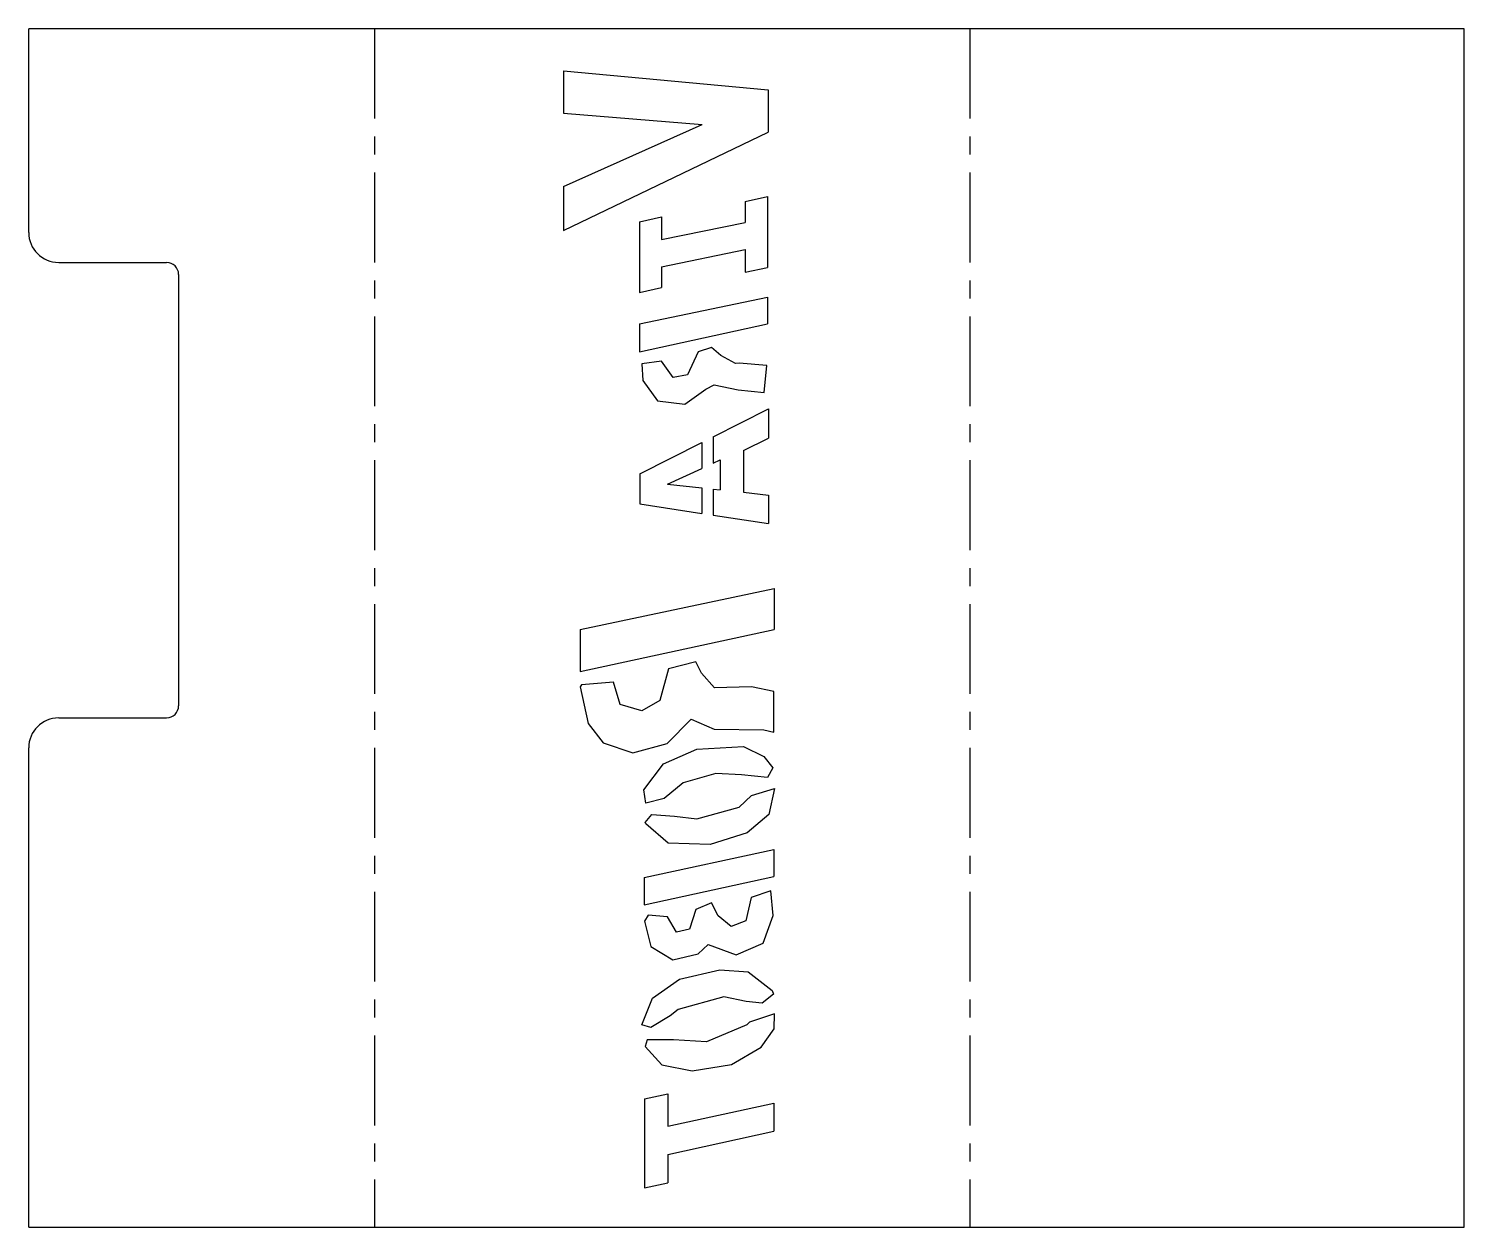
# Model space of a CAD drawing. Extents: x -239 to 0, y 0 to 200.
import ezdxf

# ---------------------------------------------------------------- set-up
doc = ezdxf.new("R2010")
doc.units = 0
doc.header["$MEASUREMENT"] = 0
doc.linetypes.add('AXES', pattern=[24, 15, -3, 3, -3])
doc.layers.get('0').update_dxf_attribs({"linetype": 'CONTINUOUS'})

msp = doc.modelspace()

# ---------------------------------------------------------------- linework, layer by layer
at = {"color": 7}
for p, q in [((0, 200), (-239.452725, 200)), ((-239.452725, 166), (-239.452725, 200)), ((0, 0), (0, 200)), ((-150.259579, 192.962164), (-116.126781, 189.814468)), ((-150.259579, 185.929052), (-127.143699, 184.0109)), ((-150.259579, 173.682539), (-127.143699, 184.010901)), ((-150.259579, 166.305157), (-116.126781, 182.732178)), ((-214.452725, 159), (-214.452725, 87)), ((-137.573996, 150.730462), (-116.241017, 155.21838)), ((-137.573996, 146.107377), (-116.241017, 150.730462)), ((-147.469216, 99.763719), (-115.116952, 106.56986)), ((-147.469216, 92.752696), (-115.116963, 99.763771)), ((-239.452725, 0), (-239.452725, 80)), ((-136.768923, 58.373978), (-115.169673, 63.035677)), ((-136.768923, 53.807911), (-115.169673, 58.535397)), ((-239.452725, 0), (0, 0))]:
    msp.add_line(p, q, dxfattribs=at)
at = {"color": 1, "linetype": 'AXES'}
for p, q in [((-181.782556, 200), (-181.782556, 0)), ((-82.466913, 200), (-82.466913, 0))]:
    msp.add_line(p, q, dxfattribs=at)
at = {"color": 7, "ltscale": 0.175828}
msp.add_line((-150.259579, 192.962164), (-150.259579, 185.929052), dxfattribs=at)
at = {"color": 7, "ltscale": 0.177057}
msp.add_line((-116.126782, 189.814468), (-116.126782, 182.732177), dxfattribs=at)
at = {"color": 7, "ltscale": 0.184435}
msp.add_line((-150.259579, 173.682539), (-150.259579, 166.305157), dxfattribs=at)
at = {"color": 7, "ltscale": 0.094695}
for p, q in [((-119.929718, 171.141273), (-116.241017, 172.002008)), ((-137.573996, 155.956134), (-133.885295, 156.816835))]:
    msp.add_line(p, q, dxfattribs=at)
at = {"color": 7, "ltscale": 0.086838}
for p, q in [((-119.929717, 171.141273), (-119.929717, 167.66777)), ((-133.885296, 160.290338), (-133.885296, 156.816835))]:
    msp.add_line(p, q, dxfattribs=at)
at = {"color": 7, "ltscale": 0.295865}
msp.add_line((-116.241018, 172.002008), (-116.241018, 160.16739), dxfattribs=at)
at = {"color": 7, "ltscale": 0.094523}
for p, q in [((-137.573996, 167.790701), (-133.885295, 168.620669)), ((-119.929717, 163.149119), (-119.929717, 159.368188))]:
    msp.add_line(p, q, dxfattribs=at)
at = {"color": 7, "ltscale": 0.295864}
msp.add_line((-137.573995, 167.790701), (-137.573995, 155.956133), dxfattribs=at)
at = {"color": 7, "ltscale": 0.356134}
for p, q in [((-133.885297, 164.809022), (-119.929717, 167.66777)), ((-133.885297, 160.290338), (-119.929717, 163.149119))]:
    msp.add_line(p, q, dxfattribs=at)
at = {"color": 7, "ltscale": 0.095291}
msp.add_line((-133.885296, 168.620669), (-133.885296, 164.809022), dxfattribs=at)
at = {"color": 7, "ltscale": 0.45}
for p, q in [((-234.452725, 161), (-216.452725, 161)), ((-234.452725, 85), (-216.452725, 85))]:
    msp.add_line(p, q, dxfattribs=at)
at = {"color": 7, "ltscale": 0.094357}
msp.add_line((-119.929718, 159.368188), (-116.241017, 160.16739), dxfattribs=at)
at = {"color": 7, "ltscale": 0.112198}
msp.add_line((-116.241018, 155.218381), (-116.241018, 150.730462), dxfattribs=at)
at = {"color": 7, "ltscale": 0.115577}
msp.add_line((-137.573995, 150.730462), (-137.573995, 146.107377), dxfattribs=at)
at = {"color": 7, "ltscale": 0.104919}
msp.add_line((-127.80689, 146.067108), (-129.54663, 142.247931), dxfattribs=at)
at = {"color": 7, "ltscale": 0.059576}
msp.add_line((-125.548046, 146.826412), (-127.80689, 146.067108), dxfattribs=at)
at = {"color": 7, "ltscale": 0.051263}
msp.add_line((-124.027686, 145.450476), (-125.548046, 146.826412), dxfattribs=at)
at = {"color": 7, "ltscale": 0.081955}
msp.add_line((-133.924229, 144.531991), (-137.172385, 144.089274), dxfattribs=at)
at = {"color": 7, "ltscale": 0.069829}
msp.add_line((-137.172385, 144.089274), (-137.024395, 141.300038), dxfattribs=at)
at = {"color": 7, "ltscale": 0.084899}
msp.add_line((-131.933559, 141.780647), (-133.924229, 144.531991), dxfattribs=at)
at = {"color": 7, "ltscale": 0.069003}
msp.add_line((-121.587234, 144.16115), (-124.027686, 145.450476), dxfattribs=at)
at = {"color": 7, "ltscale": 0.015619}
msp.add_line((-120.964049, 144.2055), (-121.587234, 144.16115), dxfattribs=at)
at = {"color": 7, "ltscale": 0.115678}
msp.add_line((-116.354004, 143.808383), (-120.964049, 144.2055), dxfattribs=at)
at = {"color": 7, "ltscale": 0.112781}
msp.add_line((-116.776263, 139.31694), (-116.354004, 143.808383), dxfattribs=at)
at = {"color": 7, "ltscale": 0.105116}
msp.add_line((-137.024395, 141.300038), (-134.553475, 137.898027), dxfattribs=at)
at = {"color": 7, "ltscale": 0.060806}
msp.add_line((-129.54663, 142.247931), (-131.933559, 141.780647), dxfattribs=at)
at = {"color": 7, "ltscale": 0.107704}
msp.add_line((-130.011138, 137.354935), (-126.505208, 139.858681), dxfattribs=at)
at = {"color": 7, "ltscale": 0.038726}
msp.add_line((-126.505208, 139.858681), (-125.143799, 140.597653), dxfattribs=at)
at = {"color": 7, "ltscale": 0.103222}
msp.add_line((-125.143799, 140.597653), (-121.100594, 139.760979), dxfattribs=at)
at = {"color": 7, "ltscale": 0.108677}
msp.add_line((-121.100594, 139.760979), (-116.776263, 139.31694), dxfattribs=at)
at = {"color": 7, "ltscale": 0.114367}
msp.add_line((-134.553475, 137.898027), (-130.011138, 137.354935), dxfattribs=at)
at = {"color": 7, "ltscale": 0.257874}
msp.add_line((-125.265396, 131.925105), (-116.068605, 136.59606), dxfattribs=at)
at = {"color": 7, "ltscale": 0.122956}
msp.add_line((-116.068606, 136.59606), (-116.068606, 131.677817), dxfattribs=at)
at = {"color": 7, "ltscale": 0.110099}
msp.add_line((-125.265395, 131.925105), (-125.265395, 127.521152), dxfattribs=at)
at = {"color": 7, "ltscale": 0.28946}
msp.add_line((-137.493815, 125.714391), (-127.170555, 130.957486), dxfattribs=at)
at = {"color": 7, "ltscale": 0.107968}
msp.add_line((-127.170556, 130.957486), (-127.170556, 126.638757), dxfattribs=at)
at = {"color": 7, "ltscale": 0.116508}
msp.add_line((-120.24913, 129.61827), (-116.068605, 131.677817), dxfattribs=at)
at = {"color": 7, "ltscale": 0.174445}
msp.add_line((-120.24913, 129.61827), (-120.24913, 122.64049), dxfattribs=at)
at = {"color": 7, "ltscale": 0.031494}
msp.add_line((-125.265396, 127.521152), (-124.122292, 128.050591), dxfattribs=at)
at = {"color": 7, "ltscale": 0.124494}
msp.add_line((-124.122292, 128.050591), (-124.122292, 123.070823), dxfattribs=at)
at = {"color": 7, "ltscale": 0.125261}
msp.add_line((-137.493815, 125.714392), (-137.493815, 120.703933), dxfattribs=at)
at = {"color": 7, "ltscale": 0.157384}
msp.add_line((-132.88295, 123.993006), (-127.170555, 126.638757), dxfattribs=at)
at = {"color": 7, "ltscale": 0.143599}
msp.add_line((-132.88295, 123.993007), (-127.170555, 123.391696), dxfattribs=at)
at = {"color": 7, "ltscale": 0.106813}
msp.add_line((-127.170556, 123.391696), (-127.170556, 119.119158), dxfattribs=at)
at = {"color": 7, "ltscale": 0.028735}
msp.add_line((-125.265396, 123.191144), (-124.122292, 123.070823), dxfattribs=at)
at = {"color": 7, "ltscale": 0.109111}
msp.add_line((-125.265395, 123.191144), (-125.265395, 118.826694), dxfattribs=at)
at = {"color": 7, "ltscale": 0.105147}
msp.add_line((-120.24913, 122.64049), (-116.068605, 122.179423), dxfattribs=at)
at = {"color": 7, "ltscale": 0.119114}
msp.add_line((-116.068606, 122.179423), (-116.068606, 117.414852), dxfattribs=at)
at = {"color": 7, "ltscale": 0.261105}
msp.add_line((-137.493816, 120.703933), (-127.170555, 119.119158), dxfattribs=at)
at = {"color": 7, "ltscale": 0.232613}
msp.add_line((-125.265396, 118.826694), (-116.068605, 117.414852), dxfattribs=at)
at = {"color": 7, "ltscale": 0.170153}
msp.add_line((-115.116953, 106.56986), (-115.116953, 99.763757), dxfattribs=at)
at = {"color": 7, "ltscale": 0.175276}
msp.add_line((-147.469215, 99.763719), (-147.469215, 92.752696), dxfattribs=at)
at = {"color": 7, "ltscale": 0.116781}
msp.add_line((-128.20283, 94.360012), (-132.724724, 93.188331), dxfattribs=at)
at = {"color": 7, "ltscale": 0.052786}
msp.add_line((-127.231344, 92.485359), (-128.20283, 94.360012), dxfattribs=at)
at = {"color": 7, "ltscale": 0.136832}
msp.add_line((-132.724724, 93.188331), (-134.156032, 87.905518), dxfattribs=at)
at = {"color": 7, "ltscale": 0.082753}
msp.add_line((-125.053054, 89.993004), (-127.231344, 92.485359), dxfattribs=at)
at = {"color": 7, "ltscale": 0.011081}
msp.add_line((-147.243147, 90.543307), (-147.467027, 90.160773), dxfattribs=at)
at = {"color": 7, "ltscale": 0.156304}
msp.add_line((-147.467027, 90.160773), (-146.135237, 84.052101), dxfattribs=at)
at = {"color": 7, "ltscale": 0.133883}
msp.add_line((-141.905787, 90.981726), (-147.243147, 90.543307), dxfattribs=at)
at = {"color": 7, "ltscale": 0.097329}
msp.add_line((-140.803284, 87.247955), (-141.905787, 90.981726), dxfattribs=at)
at = {"color": 7, "ltscale": 0.153495}
msp.add_line((-118.915402, 90.155305), (-125.053054, 89.993004), dxfattribs=at)
at = {"color": 7, "ltscale": 0.095245}
msp.add_line((-115.182455, 89.394021), (-118.915402, 90.155305), dxfattribs=at)
at = {"color": 7, "ltscale": 0.169876}
msp.add_line((-115.173232, 82.598988), (-115.182455, 89.394021), dxfattribs=at)
at = {"color": 7, "ltscale": 0.094323}
msp.add_line((-137.192885, 86.15257), (-140.803284, 87.247955), dxfattribs=at)
at = {"color": 7, "ltscale": 0.087662}
msp.add_line((-134.156032, 87.905518), (-137.192885, 86.15257), dxfattribs=at)
at = {"color": 7, "ltscale": 0.101689}
msp.add_line((-146.135237, 84.052101), (-143.644487, 80.836339), dxfattribs=at)
at = {"color": 7, "ltscale": 0.142911}
msp.add_line((-132.985114, 80.700955), (-128.972668, 84.772535), dxfattribs=at)
at = {"color": 7, "ltscale": 0.104623}
msp.add_line((-128.972668, 84.772535), (-125.137878, 83.096834), dxfattribs=at)
at = {"color": 7, "ltscale": 0.207279}
msp.add_line((-125.137878, 83.096834), (-116.847183, 83.010491), dxfattribs=at)
at = {"color": 7, "ltscale": 0.043095}
msp.add_line((-116.847183, 83.010491), (-115.173232, 82.598988), dxfattribs=at)
at = {"color": 7, "ltscale": 0.130784}
msp.add_line((-143.644487, 80.836339), (-138.681853, 79.181252), dxfattribs=at)
at = {"color": 7, "ltscale": 0.147399}
msp.add_line((-138.681853, 79.181252), (-132.985114, 80.700955), dxfattribs=at)
at = {"color": 7, "ltscale": 0.151224}
msp.add_line((-133.544295, 77.341903), (-128.009701, 79.782871), dxfattribs=at)
at = {"color": 7, "ltscale": 0.194695}
msp.add_line((-128.009701, 79.782871), (-120.234791, 80.230896), dxfattribs=at)
at = {"color": 7, "ltscale": 0.09482}
msp.add_line((-120.234791, 80.230896), (-116.82041, 78.579396), dxfattribs=at)
at = {"color": 7, "ltscale": 0.13627}
msp.add_line((-136.853691, 73.010718), (-133.544295, 77.341903), dxfattribs=at)
at = {"color": 7, "ltscale": 0.060616}
msp.add_line((-116.82041, 78.579396), (-115.323839, 76.67175), dxfattribs=at)
at = {"color": 7, "ltscale": 0.046043}
msp.add_line((-115.323839, 76.67175), (-116.22247, 75.064131), dxfattribs=at)
at = {"color": 7, "ltscale": 0.14158}
msp.add_line((-124.827104, 75.697678), (-130.28139, 74.173608), dxfattribs=at)
at = {"color": 7, "ltscale": 0.107285}
msp.add_line((-120.540962, 75.485374), (-124.827104, 75.697678), dxfattribs=at)
at = {"color": 7, "ltscale": 0.108475}
msp.add_line((-116.22247, 75.064131), (-120.540962, 75.485374), dxfattribs=at)
at = {"color": 7, "ltscale": 0.056786}
msp.add_line((-136.503337, 70.766454), (-136.853691, 73.010718), dxfattribs=at)
at = {"color": 7, "ltscale": 0.103168}
msp.add_line((-130.28139, 74.173608), (-133.480911, 71.567271), dxfattribs=at)
at = {"color": 7, "ltscale": 0.071527}
msp.add_line((-120.955278, 70.085725), (-118.892411, 72.068237), dxfattribs=at)
at = {"color": 7, "ltscale": 0.100504}
msp.add_line((-118.892411, 72.068237), (-115.03487, 73.200031), dxfattribs=at)
at = {"color": 7, "ltscale": 0.11021}
msp.add_line((-115.03487, 73.200031), (-116.013582, 68.901649), dxfattribs=at)
at = {"color": 7, "ltscale": 0.078168}
msp.add_line((-133.480911, 71.567271), (-136.503337, 70.766454), dxfattribs=at)
at = {"color": 7, "ltscale": 0.18261}
msp.add_line((-128.000509, 68.157236), (-120.955278, 70.085725), dxfattribs=at)
at = {"color": 7, "ltscale": 0.043314}
msp.add_line((-136.654371, 67.560776), (-135.527836, 68.877081), dxfattribs=at)
at = {"color": 7, "ltscale": 0.006668}
msp.add_line((-136.531762, 67.323904), (-136.654371, 67.560776), dxfattribs=at)
at = {"color": 7, "ltscale": 0.123965}
msp.add_line((-132.769579, 64.093775), (-136.531762, 67.323904), dxfattribs=at)
at = {"color": 7, "ltscale": 0.094879}
msp.add_line((-135.527836, 68.877081), (-131.743487, 68.591036), dxfattribs=at)
at = {"color": 7, "ltscale": 0.094201}
msp.add_line((-131.743487, 68.591036), (-128.000509, 68.157236), dxfattribs=at)
at = {"color": 7, "ltscale": 0.118356}
msp.add_line((-116.013582, 68.901649), (-119.595471, 65.806022), dxfattribs=at)
at = {"color": 7, "ltscale": 0.162397}
msp.add_line((-119.595471, 65.806022), (-125.792476, 63.85828), dxfattribs=at)
at = {"color": 7, "ltscale": 0.174527}
msp.add_line((-125.792476, 63.85828), (-132.769579, 64.093775), dxfattribs=at)
at = {"color": 7, "ltscale": 0.112507}
msp.add_line((-115.169673, 63.035677), (-115.169673, 58.535396), dxfattribs=at)
at = {"color": 7, "ltscale": 0.114152}
msp.add_line((-136.768922, 58.373978), (-136.768922, 53.807911), dxfattribs=at)
at = {"color": 7, "ltscale": 0.087347}
msp.add_line((-115.647195, 56.158738), (-118.955727, 55.035909), dxfattribs=at)
at = {"color": 7, "ltscale": 0.103113}
msp.add_line((-115.29688, 52.049125), (-115.647195, 56.158738), dxfattribs=at)
at = {"color": 7, "ltscale": 0.086914}
msp.add_line((-128.16828, 53.049461), (-129.218816, 49.735405), dxfattribs=at)
at = {"color": 7, "ltscale": 0.070091}
msp.add_line((-125.588794, 54.147916), (-128.16828, 53.049461), dxfattribs=at)
at = {"color": 7, "ltscale": 0.06077}
msp.add_line((-124.465284, 51.992356), (-125.588794, 54.147916), dxfattribs=at)
at = {"color": 7, "ltscale": 0.099521}
msp.add_line((-118.955727, 55.035909), (-119.833953, 51.153141), dxfattribs=at)
at = {"color": 7, "ltscale": 0.028695}
msp.add_line((-136.148701, 52.087301), (-136.740056, 51.103573), dxfattribs=at)
at = {"color": 7, "ltscale": 0.108989}
msp.add_line((-136.740056, 51.103573), (-135.701728, 46.869454), dxfattribs=at)
at = {"color": 7, "ltscale": 0.080754}
msp.add_line((-132.929955, 51.816033), (-136.148701, 52.087301), dxfattribs=at)
at = {"color": 7, "ltscale": 0.074868}
msp.add_line((-131.418104, 49.230942), (-132.929955, 51.816033), dxfattribs=at)
at = {"color": 7, "ltscale": 0.070693}
msp.add_line((-122.306298, 50.16621), (-124.465284, 51.992356), dxfattribs=at)
at = {"color": 7, "ltscale": 0.066551}
msp.add_line((-119.833953, 51.153141), (-122.306298, 50.16621), dxfattribs=at)
at = {"color": 7, "ltscale": 0.122771}
msp.add_line((-116.949613, 47.424749), (-115.29688, 52.049125), dxfattribs=at)
at = {"color": 7, "ltscale": 0.05641}
msp.add_line((-129.218816, 49.735405), (-131.418104, 49.230942), dxfattribs=at)
at = {"color": 7, "ltscale": 0.107849}
msp.add_line((-135.701728, 46.869454), (-132.001355, 44.65188), dxfattribs=at)
at = {"color": 7, "ltscale": 0.108386}
msp.add_line((-132.001355, 44.65188), (-127.776891, 45.626477), dxfattribs=at)
at = {"color": 7, "ltscale": 0.057096}
msp.add_line((-127.776891, 45.626477), (-126.117979, 47.196145), dxfattribs=at)
at = {"color": 7, "ltscale": 0.124842}
msp.add_line((-126.117979, 47.196145), (-121.425502, 45.488061), dxfattribs=at)
at = {"color": 7, "ltscale": 0.121923}
msp.add_line((-121.425502, 45.488061), (-116.949613, 47.424749), dxfattribs=at)
at = {"color": 7, "ltscale": 0.137895}
msp.add_line((-135.378865, 38.211627), (-130.898533, 41.428886), dxfattribs=at)
at = {"color": 7, "ltscale": 0.172508}
msp.add_line((-130.898533, 41.428886), (-124.168705, 42.953331), dxfattribs=at)
at = {"color": 7, "ltscale": 0.117914}
msp.add_line((-124.168705, 42.953331), (-119.464044, 42.618496), dxfattribs=at)
at = {"color": 7, "ltscale": 0.127007}
msp.add_line((-119.464044, 42.618496), (-115.447258, 39.508105), dxfattribs=at)
at = {"color": 7, "ltscale": 0.198417}
msp.add_line((-123.491342, 38.429084), (-131.141799, 36.316844), dxfattribs=at)
at = {"color": 7, "ltscale": 0.0946}
msp.add_line((-119.777669, 37.702954), (-123.491342, 38.429084), dxfattribs=at)
at = {"color": 7, "ltscale": 0.061056}
msp.add_line((-115.203385, 38.915036), (-117.097824, 37.373738), dxfattribs=at)
at = {"color": 7, "ltscale": 0.016031}
msp.add_line((-115.447258, 39.508105), (-115.203385, 38.915036), dxfattribs=at)
at = {"color": 7, "ltscale": 0.119743}
msp.add_line((-137.161396, 33.765948), (-135.378865, 38.211627), dxfattribs=at)
at = {"color": 7, "ltscale": 0.042393}
msp.add_line((-131.141799, 36.316844), (-132.475008, 35.268974), dxfattribs=at)
at = {"color": 7, "ltscale": 0.0675}
msp.add_line((-117.097824, 37.373738), (-119.777669, 37.702954), dxfattribs=at)
at = {"color": 7, "ltscale": 0.038858}
msp.add_line((-135.660897, 33.360426), (-137.161396, 33.765948), dxfattribs=at)
at = {"color": 7, "ltscale": 0.092845}
msp.add_line((-132.475008, 35.268974), (-135.660897, 33.360426), dxfattribs=at)
at = {"color": 7, "ltscale": 0.1832}
msp.add_line((-119.648733, 33.765903), (-126.422117, 30.969359), dxfattribs=at)
at = {"color": 7, "ltscale": 0.015235}
msp.add_line((-119.241812, 34.219558), (-119.648733, 33.765903), dxfattribs=at)
at = {"color": 7, "ltscale": 0.110483}
msp.add_line((-115.052104, 35.625487), (-119.241812, 34.219558), dxfattribs=at)
at = {"color": 7, "ltscale": 0.062855}
msp.add_line((-115.11702, 33.11211), (-115.052104, 35.625487), dxfattribs=at)
at = {"color": 7, "ltscale": 0.030479}
msp.add_line((-136.289507, 31.306107), (-136.654357, 30.142821), dxfattribs=at)
at = {"color": 7, "ltscale": 0.110085}
msp.add_line((-131.886219, 31.273994), (-136.289507, 31.306107), dxfattribs=at)
at = {"color": 7, "ltscale": 0.136815}
msp.add_line((-126.422117, 30.969359), (-131.886219, 31.273994), dxfattribs=at)
at = {"color": 7, "ltscale": 0.093332}
msp.add_line((-117.260038, 30.055153), (-115.11702, 33.11211), dxfattribs=at)
at = {"color": 7, "ltscale": 0.103004}
msp.add_line((-136.654357, 30.142821), (-133.840675, 27.132998), dxfattribs=at)
at = {"color": 7, "ltscale": 0.143883}
msp.add_line((-122.253046, 27.192724), (-117.260038, 30.055153), dxfattribs=at)
at = {"color": 7, "ltscale": 0.128501}
msp.add_line((-133.840675, 27.132998), (-128.80582, 26.098471), dxfattribs=at)
at = {"color": 7, "ltscale": 0.166088}
msp.add_line((-128.80582, 26.098471), (-122.253046, 27.192724), dxfattribs=at)
at = {"color": 7, "ltscale": 0.100118}
for p, q in [((-136.737838, 21.453231), (-132.822007, 22.292313)), ((-136.737838, 6.566791), (-132.822007, 7.405941))]:
    msp.add_line(p, q, dxfattribs=at)
at = {"color": 7, "ltscale": 0.135189}
msp.add_line((-132.822008, 22.292314), (-132.822008, 16.884738), dxfattribs=at)
at = {"color": 7, "ltscale": 0.372161}
msp.add_line((-136.737837, 21.453231), (-136.737837, 6.566791), dxfattribs=at)
at = {"color": 7, "ltscale": 0.451702}
for p, q in [((-132.822008, 16.884738), (-115.169673, 20.738414)), ((-132.822008, 12.160903), (-115.169673, 16.014579))]:
    msp.add_line(p, q, dxfattribs=at)
at = {"color": 7, "ltscale": 0.118096}
msp.add_line((-115.169673, 20.738414), (-115.169673, 16.014579), dxfattribs=at)
at = {"color": 7, "ltscale": 0.118874}
msp.add_line((-132.822008, 12.160903), (-132.822008, 7.405941), dxfattribs=at)
at = {"color": 7}
for centre, radius, start, end in [((-234.452725, 166), 5, 180, 270), ((-216.452725, 159), 2, 360, 90), ((-216.452725, 87), 2, 270, 0), ((-234.452725, 80), 5, 90, 180)]:
    msp.add_arc(centre, radius, start, end, dxfattribs=at)

doc.saveas('drawing.dxf')
